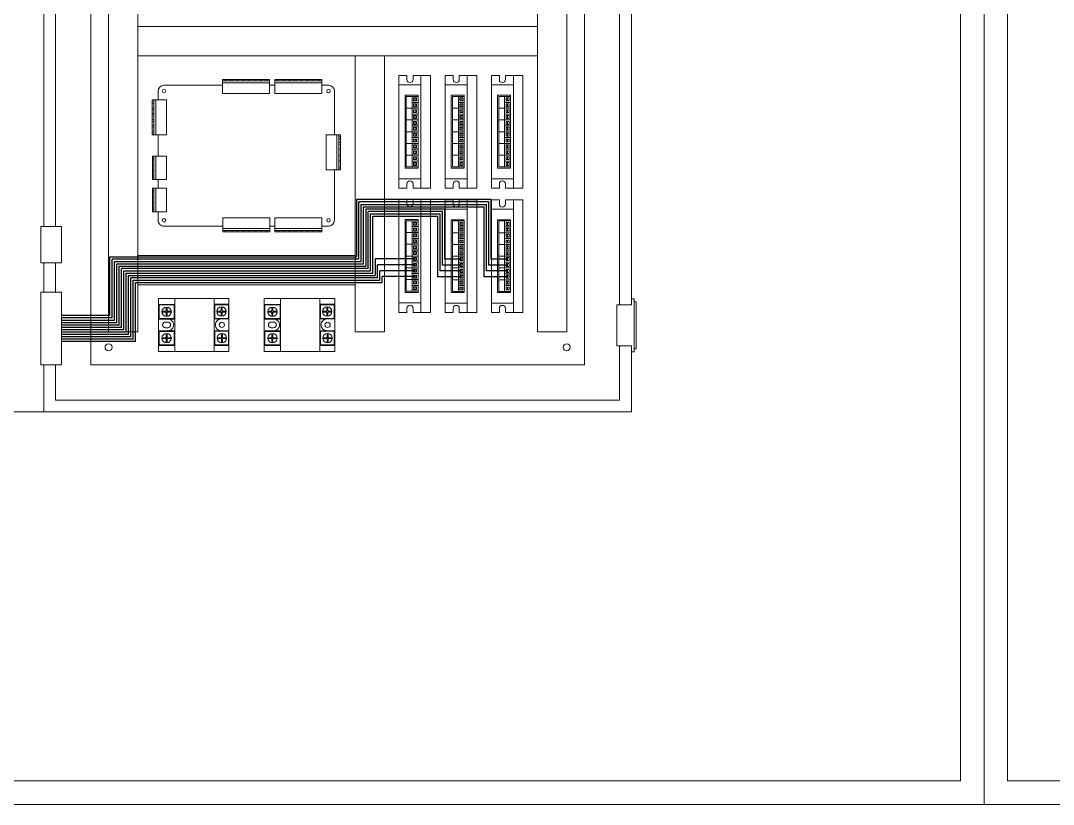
# Model space of a CAD drawing. Header units: millimetres. Extents: x 1937 to 4749, y 83 to 1608.
# Drawn here: x 2574.8 to 2794.6, y 82.9 to 249.8 of the extents above; entities that cross this region are included whole.
import ezdxf

# ---------------------------------------------------------------- set-up
doc = ezdxf.new("R2010")
doc.units = ezdxf.units.MM
doc.layers.get('0').update_dxf_attribs({"lineweight": 0})
for name, color, linetype, lineweight in [('A+', 1, 'Continuous', 30), ('A-', 150, 'Continuous', 30), ('B+', 3, 'Continuous', 30), ('B-', 2, 'Continuous', 30), ('Box Panel', 7, 'Continuous', 0), ('SSR DC', 7, 'Continuous', 0), ('TB6600', 7, 'Continuous', 0)]:
    doc.layers.add(name, color=color, linetype=linetype, lineweight=lineweight)
doc.layers.add('Cable Duct', color=7, linetype='Continuous')

# ---------------------------------------------------------------- blocks, each defined once
blk = doc.blocks.new('TB6600')
for p, q in [((5.36, 41.97), (12.11, 41.97)), ((17.31, 41.97), (24.06, 41.97)), ((24.06, 41.97), (32.21, 41.97)), ((5.36, -54.03), (12.11, -54.03)), ((17.31, -54.03), (24.06, -54.03)), ((24.06, -54.03), (32.21, -54.03))]:
    blk.add_line(p, q)
for points in [[(12.11, 41.97), (12.11, 38.42)], [(17.31, 38.42), (17.31, 38.42), (17.31, 41.97)], [(12.11, -54.03), (12.11, -50.48)], [(17.31, -50.48), (17.31, -50.48), (17.31, -54.03)]]:
    blk.add_lwpolyline(points)
for centre, start, end in [((14.71, 38.42), 180, 0), ((14.71, -50.48), 0, 180)]:
    blk.add_arc(centre, 2.6, start, end)
at = {"layer": 'TB6600'}
for p, q in [((5.36, -54.03), (5.36, 41.97)), ((24.06, 33.97), (24.06, 41.97)), ((32.21, 41.97), (32.21, -54.03)), ((10.56, 24.97), (21.56, 24.97)), ((10.56, -37.03), (10.56, 24.97)), ((11.56, 23.97), (21.56, 23.97)), ((11.56, -36.03), (11.56, 23.97)), ((16.56, 23.97), (16.56, -36.03)), ((16.56, 18.97), (21.56, 18.97)), ((17.81, 22.72), (20.31, 22.72)), ((17.81, 22.72), (17.81, 20.22)), ((17.81, 22.47), (19.06, 22.47)), ((17.81, 20.47), (19.06, 20.47)), ((17.81, 20.22), (20.31, 20.22)), ((17.81, 20.22), (20.31, 20.22)), ((17.81, 17.72), (20.31, 17.72)), ((17.81, 17.72), (17.81, 15.22)), ((19.06, 22.47), (19.06, 20.47)), ((20.31, 22.72), (20.31, 20.22)), ((20.31, 17.72), (20.31, 15.22)), ((21.56, 24.97), (21.56, 23.97)), ((21.56, 23.97), (21.56, -36.03)), ((11.56, 13.97), (21.56, 13.97)), ((16.56, 8.97), (21.56, 8.97)), ((17.81, 17.47), (19.06, 17.47)), ((17.81, 15.47), (19.06, 15.47)), ((17.81, 15.22), (20.31, 15.22)), ((17.81, 15.22), (20.31, 15.22)), ((17.81, 12.72), (20.31, 12.72)), ((17.81, 12.72), (17.81, 10.22)), ((17.81, 12.47), (19.06, 12.47)), ((17.81, 10.47), (19.06, 10.47)), ((17.81, 10.22), (20.31, 10.22)), ((17.81, 10.22), (20.31, 10.22)), ((19.06, 17.47), (19.06, 15.47)), ((19.06, 12.47), (19.06, 10.47)), ((20.31, 12.72), (20.31, 10.22)), ((11.56, 3.97), (21.56, 3.97)), ((17.81, 7.72), (20.31, 7.72)), ((17.81, 7.72), (17.81, 5.22)), ((17.81, 7.47), (19.06, 7.47)), ((17.81, 5.47), (19.06, 5.47)), ((17.81, 5.22), (20.31, 5.22)), ((17.81, 5.22), (20.31, 5.22)), ((17.81, 2.72), (20.31, 2.72)), ((17.81, 2.72), (17.81, 0.22)), ((17.81, 2.47), (19.06, 2.47)), ((17.81, 0.47), (19.06, 0.47)), ((17.81, 0.22), (20.31, 0.22)), ((17.81, 0.22), (20.31, 0.22)), ((19.06, 7.47), (19.06, 5.47)), ((19.06, 2.47), (19.06, 0.47)), ((20.31, 7.72), (20.31, 5.22)), ((20.31, 2.72), (20.31, 0.22)), ((11.56, -6.03), (21.56, -6.03)), ((16.56, -1.03), (21.56, -1.03)), ((17.81, -2.28), (20.31, -2.28)), ((17.81, -2.28), (17.81, -4.78)), ((17.81, -2.53), (19.06, -2.53)), ((17.81, -4.53), (19.06, -4.53)), ((17.81, -4.78), (20.31, -4.78)), ((17.81, -4.78), (20.31, -4.78)), ((17.81, -7.28), (20.31, -7.28)), ((17.81, -7.28), (17.81, -9.78)), ((17.81, -7.53), (19.06, -7.53)), ((19.06, -2.53), (19.06, -4.53)), ((19.06, -7.53), (19.06, -9.53)), ((20.31, -2.28), (20.31, -4.78)), ((20.31, -7.28), (20.31, -9.78)), ((11.56, -16.03), (21.56, -16.03)), ((16.56, -11.03), (21.56, -11.03)), ((17.81, -9.53), (19.06, -9.53)), ((17.81, -9.78), (20.31, -9.78)), ((17.81, -9.78), (20.31, -9.78)), ((17.81, -12.28), (20.31, -12.28)), ((17.81, -12.28), (17.81, -14.78)), ((17.81, -12.53), (19.06, -12.53)), ((17.81, -14.53), (19.06, -14.53)), ((17.81, -14.78), (20.31, -14.78)), ((17.81, -14.78), (20.31, -14.78)), ((17.81, -17.28), (20.31, -17.28)), ((17.81, -17.28), (17.81, -19.78)), ((17.81, -17.53), (19.06, -17.53)), ((19.06, -12.53), (19.06, -14.53)), ((19.06, -17.53), (19.06, -19.53)), ((20.31, -12.28), (20.31, -14.78)), ((20.31, -17.28), (20.31, -19.78)), ((11.56, -26.03), (21.56, -26.03)), ((16.56, -21.03), (21.56, -21.03)), ((17.81, -19.53), (19.06, -19.53)), ((17.81, -19.78), (20.31, -19.78)), ((17.81, -19.78), (20.31, -19.78)), ((17.81, -22.28), (20.31, -22.28)), ((17.81, -22.28), (17.81, -24.78)), ((17.81, -22.53), (19.06, -22.53)), ((17.81, -24.53), (19.06, -24.53)), ((17.81, -24.78), (20.31, -24.78)), ((17.81, -24.78), (20.31, -24.78)), ((19.06, -22.53), (19.06, -24.53)), ((20.31, -22.28), (20.31, -24.78)), ((16.56, -31.03), (21.56, -31.03)), ((17.81, -27.28), (20.31, -27.28)), ((17.81, -27.28), (17.81, -29.78)), ((17.81, -27.53), (19.06, -27.53)), ((17.81, -29.53), (19.06, -29.53)), ((17.81, -29.78), (20.31, -29.78)), ((17.81, -29.78), (20.31, -29.78)), ((17.81, -32.28), (20.31, -32.28)), ((17.81, -32.28), (17.81, -34.78)), ((17.81, -32.53), (19.06, -32.53)), ((17.81, -34.53), (19.06, -34.53)), ((17.81, -34.78), (20.31, -34.78)), ((17.81, -34.78), (20.31, -34.78)), ((19.06, -27.53), (19.06, -29.53)), ((19.06, -32.53), (19.06, -34.53)), ((20.31, -27.28), (20.31, -29.78)), ((20.31, -32.28), (20.31, -34.78)), ((21.56, -37.03), (10.56, -37.03)), ((21.56, -36.03), (11.56, -36.03)), ((21.56, -36.03), (21.56, -37.03)), ((24.06, -46.03), (24.06, -54.03))]:
    blk.add_line(p, q, dxfattribs=at)
blk.add_lwpolyline([(5.36, 33.97), (24.06, 33.97), (24.06, -46.03), (5.36, -46.03)], close=True, dxfattribs=at)
blk = doc.blocks.new('SSR DC')
at = {"lineweight": 0}
for p, q in [((395.43, -135.13), (394.54, -135.13)), ((395.43, -135.33), (394.54, -135.33)), ((395.43, -135.13), (395.43, -134.24)), ((395.43, -136.23), (395.43, -135.33)), ((395.63, -135.13), (395.63, -134.24)), ((396.53, -135.13), (395.63, -135.13)), ((395.63, -136.23), (395.63, -135.33)), ((396.53, -135.33), (395.63, -135.33)), ((401.06, -135.13), (400.16, -135.13)), ((401.06, -135.33), (400.16, -135.33)), ((401.06, -135.13), (401.06, -134.24)), ((401.06, -136.23), (401.06, -135.33)), ((401.26, -135.13), (401.26, -134.24)), ((402.15, -135.13), (401.26, -135.13)), ((401.26, -136.23), (401.26, -135.33)), ((402.15, -135.33), (401.26, -135.33)), ((392.72, -136.98), (403.97, -136.98)), ((392.72, -145.33), (403.97, -145.33)), ((395.43, -146.88), (394.54, -146.88)), ((395.43, -147.08), (394.54, -147.08)), ((395.43, -146.88), (395.43, -145.99)), ((395.43, -147.98), (395.43, -147.08)), ((395.63, -146.88), (395.63, -145.99)), ((396.53, -146.88), (395.63, -146.88)), ((395.63, -147.98), (395.63, -147.08)), ((396.53, -147.08), (395.63, -147.08)), ((401.09, -146.81), (400.19, -146.81)), ((401.09, -147.01), (400.19, -147.01)), ((401.09, -146.81), (401.09, -145.91)), ((401.09, -147.9), (401.09, -147.01)), ((401.29, -146.81), (401.29, -145.91)), ((402.18, -146.81), (401.29, -146.81)), ((401.29, -147.9), (401.29, -147.01)), ((402.18, -147.01), (401.29, -147.01))]:
    blk.add_line(p, q, dxfattribs=at)
for points in [[(392.72, -133.48), (403.97, -133.48), (403.97, -148.48), (392.72, -148.48)], [(393.97, -133.48), (397.1, -133.48), (397.1, -136.98), (393.97, -136.98)], [(394.1, -133.61), (396.97, -133.61), (396.97, -136.86), (394.1, -136.86)], [(399.6, -133.48), (402.72, -133.48), (402.72, -136.98), (399.6, -136.98)], [(399.72, -133.61), (402.6, -133.61), (402.6, -136.86), (399.72, -136.86)], [(397.11, -148.48), (393.96, -148.48), (393.96, -145.33), (397.11, -145.33)], [(396.99, -148.36), (394.09, -148.36), (394.09, -145.46), (396.99, -145.46)], [(402.76, -148.48), (399.61, -148.48), (399.61, -145.33), (402.76, -145.33)], [(402.64, -148.36), (399.74, -148.36), (399.74, -145.46), (402.64, -145.46)]]:
    blk.add_lwpolyline(points, close=True, dxfattribs=at)
for points in [[(397.1, -133.48), (397.1, -135.48, 0.414214), (398.35, -136.73), (398.35, -136.73, 0.414214), (399.6, -135.48), (399.6, -133.48)], [(397.75, -135.23), (397.75, -134.98, -0.414214), (398.35, -134.38), (398.35, -134.38, -0.414214), (398.95, -134.98), (398.95, -135.23)], [(398.95, -135.48), (398.95, -135.48, -0.414214), (398.35, -136.08), (398.35, -136.08, -0.414214), (397.75, -135.48)], [(399.61, -148.48), (399.61, -146.86, 0.414214), (398.36, -145.61), (398.36, -145.61, 0.414214), (397.11, -146.86), (397.11, -148.48)]]:
    blk.add_lwpolyline(points, format="xyb", dxfattribs=at)
for points in [[(397.75, -135.48), (397.75, -135.23)], [(398.95, -135.23), (398.95, -135.48)]]:
    blk.add_lwpolyline(points, dxfattribs=at)
for centre, radius in [((395.53, -135.23), 1), ((401.16, -135.23), 1), ((395.53, -146.98), 1), ((398.35, -146.98), 0.562), ((401.19, -146.91), 1)]:
    blk.add_circle(centre, radius, dxfattribs=at)

msp = doc.modelspace()

# ---------------------------------------------------------------- linework, layer by layer
for p, q in [((2599.76, 242.282), (2599.76, 199.782)), ((2702.26, 189.297), (2704.76, 189.297)), ((2702.26, 180.547), (2704.76, 180.547)), ((2560.522, 166.484), (2579.76, 166.484))]:
    msp.add_line(p, q)
at = {"color": 7, "linetype": 'Continuous', "lineweight": 0}
for p, q in [((2605.383, 236.03), (2605.271, 236.028)), ((2617.793, 236.03), (2605.383, 236.03)), ((2617.793, 237.264), (2617.793, 234.264)), ((2617.793, 237.264), (2627.793, 237.264)), ((2627.793, 236.939), (2617.793, 236.939)), ((2617.793, 236.514), (2627.793, 236.514)), ((2618.193, 237.264), (2618.243, 236.939)), ((2618.356, 236.964), (2618.35, 236.939)), ((2618.356, 236.964), (2618.481, 236.964)), ((2618.481, 236.964), (2618.487, 236.939)), ((2618.643, 237.264), (2618.593, 236.939)), ((2619.443, 237.264), (2619.493, 236.939)), ((2619.606, 236.964), (2619.6, 236.939)), ((2619.606, 236.964), (2619.731, 236.964)), ((2619.731, 236.964), (2619.737, 236.939)), ((2619.893, 237.264), (2619.843, 236.939)), ((2620.693, 237.264), (2620.743, 236.939)), ((2620.856, 236.964), (2620.85, 236.939)), ((2620.856, 236.964), (2620.981, 236.964)), ((2620.981, 236.964), (2620.987, 236.939)), ((2621.143, 237.264), (2621.093, 236.939)), ((2621.943, 237.264), (2621.993, 236.939)), ((2622.106, 236.964), (2622.1, 236.939)), ((2622.106, 236.964), (2622.231, 236.964)), ((2622.231, 236.964), (2622.237, 236.939)), ((2622.393, 237.264), (2622.343, 236.939)), ((2623.193, 237.264), (2623.243, 236.939)), ((2623.356, 236.964), (2623.35, 236.939)), ((2623.356, 236.964), (2623.481, 236.964)), ((2623.481, 236.964), (2623.487, 236.939)), ((2623.643, 237.264), (2623.593, 236.939)), ((2624.443, 237.264), (2624.493, 236.939)), ((2624.606, 236.964), (2624.6, 236.939)), ((2624.606, 236.964), (2624.731, 236.964)), ((2624.731, 236.964), (2624.737, 236.939)), ((2624.893, 237.264), (2624.843, 236.939)), ((2625.693, 237.264), (2625.743, 236.939)), ((2625.856, 236.964), (2625.85, 236.939)), ((2625.856, 236.964), (2625.981, 236.964)), ((2625.981, 236.964), (2625.987, 236.939)), ((2626.143, 237.264), (2626.093, 236.939)), ((2626.943, 237.264), (2626.993, 236.939)), ((2627.106, 236.964), (2627.1, 236.939)), ((2627.106, 236.964), (2627.231, 236.964)), ((2627.231, 236.964), (2627.237, 236.939)), ((2627.393, 237.264), (2627.343, 236.939)), ((2627.793, 237.264), (2627.793, 234.264)), ((2628.906, 236.03), (2627.793, 236.03)), ((2628.906, 237.264), (2628.906, 234.264)), ((2628.906, 237.264), (2638.906, 237.264)), ((2638.906, 236.939), (2628.906, 236.939)), ((2628.906, 236.514), (2638.906, 236.514)), ((2629.306, 237.264), (2629.356, 236.939)), ((2629.468, 236.964), (2629.462, 236.939)), ((2629.468, 236.964), (2629.593, 236.964)), ((2629.593, 236.964), (2629.6, 236.939)), ((2629.756, 237.264), (2629.706, 236.939)), ((2630.556, 237.264), (2630.606, 236.939)), ((2630.718, 236.964), (2630.712, 236.939)), ((2630.718, 236.964), (2630.843, 236.964)), ((2630.843, 236.964), (2630.85, 236.939)), ((2631.006, 237.264), (2630.956, 236.939)), ((2631.806, 237.264), (2631.856, 236.939)), ((2631.968, 236.964), (2631.962, 236.939)), ((2631.968, 236.964), (2632.093, 236.964)), ((2632.093, 236.964), (2632.1, 236.939)), ((2632.256, 237.264), (2632.206, 236.939)), ((2633.056, 237.264), (2633.106, 236.939)), ((2633.218, 236.964), (2633.212, 236.939)), ((2633.218, 236.964), (2633.343, 236.964)), ((2633.343, 236.964), (2633.35, 236.939)), ((2633.506, 237.264), (2633.456, 236.939)), ((2634.306, 237.264), (2634.356, 236.939)), ((2634.468, 236.964), (2634.462, 236.939)), ((2634.468, 236.964), (2634.593, 236.964)), ((2634.593, 236.964), (2634.6, 236.939)), ((2634.756, 237.264), (2634.706, 236.939)), ((2635.556, 237.264), (2635.606, 236.939)), ((2635.718, 236.964), (2635.712, 236.939)), ((2635.718, 236.964), (2635.843, 236.964)), ((2635.843, 236.964), (2635.85, 236.939)), ((2636.006, 237.264), (2635.956, 236.939)), ((2636.806, 237.264), (2636.856, 236.939)), ((2636.968, 236.964), (2636.962, 236.939)), ((2636.968, 236.964), (2637.093, 236.964)), ((2637.093, 236.964), (2637.1, 236.939)), ((2637.256, 237.264), (2637.206, 236.939)), ((2638.056, 237.264), (2638.106, 236.939)), ((2638.218, 236.964), (2638.212, 236.939)), ((2638.218, 236.964), (2638.343, 236.964)), ((2638.343, 236.964), (2638.35, 236.939)), ((2638.506, 237.264), (2638.456, 236.939)), ((2638.906, 237.264), (2638.906, 234.264)), ((2640.383, 236.03), (2638.906, 236.03)), ((2602.831, 232.945), (2605.831, 232.945)), ((2602.831, 225.445), (2602.831, 232.945)), ((2603.156, 232.945), (2603.156, 225.445)), ((2603.581, 225.445), (2603.581, 232.945)), ((2604.066, 234.78), (2604.066, 232.945)), ((2605.831, 232.945), (2605.831, 225.445)), ((2627.793, 234.264), (2617.793, 234.264)), ((2638.906, 234.264), (2628.906, 234.264)), ((2641.566, 234.78), (2641.564, 234.887)), ((2641.566, 225.509), (2641.566, 234.78)), ((2602.831, 232.545), (2603.156, 232.495)), ((2602.831, 232.095), (2603.156, 232.145)), ((2602.831, 231.295), (2603.156, 231.245)), ((2602.831, 230.845), (2603.156, 230.895)), ((2603.131, 232.383), (2603.156, 232.389)), ((2603.131, 232.258), (2603.131, 232.383)), ((2603.131, 232.258), (2603.156, 232.252)), ((2603.131, 231.133), (2603.156, 231.139)), ((2603.131, 231.008), (2603.131, 231.133)), ((2603.131, 231.008), (2603.156, 231.002)), ((2602.831, 230.045), (2603.156, 229.995)), ((2602.831, 229.595), (2603.156, 229.645)), ((2602.831, 228.795), (2603.156, 228.745)), ((2603.131, 229.883), (2603.156, 229.889)), ((2603.131, 229.758), (2603.131, 229.883)), ((2603.131, 229.758), (2603.156, 229.752)), ((2603.131, 228.633), (2603.156, 228.639)), ((2603.131, 228.508), (2603.131, 228.633)), ((2602.831, 228.345), (2603.156, 228.395)), ((2602.831, 227.545), (2603.156, 227.495)), ((2602.831, 227.095), (2603.156, 227.145)), ((2603.131, 228.508), (2603.156, 228.502)), ((2603.131, 227.383), (2603.156, 227.389)), ((2603.131, 227.258), (2603.131, 227.383)), ((2603.131, 227.258), (2603.156, 227.252)), ((2602.831, 226.295), (2603.156, 226.245)), ((2602.831, 225.845), (2603.156, 225.895)), ((2602.831, 225.445), (2605.831, 225.445)), ((2603.131, 226.133), (2603.156, 226.139)), ((2603.131, 226.008), (2603.131, 226.133)), ((2603.131, 226.008), (2603.156, 226.002)), ((2604.066, 225.445), (2604.066, 220.93)), ((2642.845, 225.509), (2639.845, 225.509)), ((2639.845, 218.009), (2639.845, 225.509)), ((2642.095, 225.509), (2642.095, 218.009)), ((2642.52, 218.009), (2642.52, 225.509)), ((2642.845, 225.109), (2642.52, 225.059)), ((2642.545, 224.947), (2642.52, 224.953)), ((2642.545, 224.822), (2642.52, 224.815)), ((2642.845, 224.659), (2642.52, 224.709)), ((2642.545, 224.947), (2642.545, 224.822)), ((2642.845, 225.509), (2642.845, 218.009)), ((2642.845, 223.859), (2642.52, 223.809)), ((2642.545, 223.697), (2642.52, 223.703)), ((2642.545, 223.572), (2642.52, 223.565)), ((2642.845, 223.409), (2642.52, 223.459)), ((2642.845, 222.609), (2642.52, 222.559)), ((2642.545, 222.447), (2642.52, 222.453)), ((2642.545, 222.322), (2642.52, 222.315)), ((2642.845, 222.159), (2642.52, 222.209)), ((2642.545, 223.697), (2642.545, 223.572)), ((2642.545, 222.447), (2642.545, 222.322)), ((2602.836, 220.93), (2605.836, 220.93)), ((2602.836, 215.93), (2602.836, 220.93)), ((2602.836, 220.53), (2603.161, 220.48)), ((2602.836, 220.08), (2603.161, 220.13)), ((2603.136, 220.368), (2603.161, 220.374)), ((2603.136, 220.243), (2603.136, 220.368)), ((2603.136, 220.243), (2603.161, 220.237)), ((2603.161, 220.93), (2603.161, 215.93)), ((2603.586, 215.93), (2603.586, 220.93)), ((2605.836, 220.93), (2605.836, 215.93)), ((2642.845, 221.359), (2642.52, 221.309)), ((2642.545, 221.197), (2642.52, 221.203)), ((2642.545, 221.072), (2642.52, 221.065)), ((2642.845, 220.909), (2642.52, 220.959)), ((2642.845, 220.109), (2642.52, 220.059)), ((2642.545, 219.947), (2642.52, 219.953)), ((2642.545, 219.822), (2642.52, 219.815)), ((2642.545, 221.197), (2642.545, 221.072)), ((2642.545, 219.947), (2642.545, 219.822)), ((2602.836, 219.28), (2603.161, 219.23)), ((2602.836, 218.83), (2603.161, 218.88)), ((2602.836, 218.03), (2603.161, 217.98)), ((2602.836, 217.58), (2603.161, 217.63)), ((2603.136, 219.118), (2603.161, 219.124)), ((2603.136, 218.993), (2603.136, 219.118)), ((2603.136, 218.993), (2603.161, 218.987)), ((2603.136, 217.868), (2603.161, 217.874)), ((2603.136, 217.743), (2603.136, 217.868)), ((2603.136, 217.743), (2603.161, 217.737)), ((2642.845, 218.009), (2639.845, 218.009)), ((2641.566, 207.28), (2641.566, 218.009)), ((2642.845, 219.659), (2642.52, 219.709)), ((2642.845, 218.859), (2642.52, 218.809)), ((2642.545, 218.697), (2642.52, 218.703)), ((2642.545, 218.572), (2642.52, 218.565)), ((2642.845, 218.409), (2642.52, 218.459)), ((2642.545, 218.697), (2642.545, 218.572)), ((2602.836, 216.78), (2603.161, 216.73)), ((2602.836, 216.33), (2603.161, 216.38)), ((2602.836, 215.93), (2605.836, 215.93)), ((2603.136, 216.618), (2603.161, 216.624)), ((2603.136, 216.493), (2603.136, 216.618)), ((2603.136, 216.493), (2603.161, 216.487)), ((2604.066, 215.93), (2604.066, 214.104)), ((2602.836, 214.104), (2605.836, 214.104)), ((2602.836, 209.104), (2602.836, 214.104)), ((2602.836, 213.704), (2603.161, 213.654)), ((2602.836, 213.254), (2603.161, 213.304)), ((2603.136, 213.542), (2603.161, 213.548)), ((2603.136, 213.417), (2603.136, 213.542)), ((2603.136, 213.417), (2603.161, 213.41)), ((2603.161, 214.104), (2603.161, 209.104)), ((2603.586, 209.104), (2603.586, 214.104)), ((2605.836, 214.104), (2605.836, 209.104)), ((2602.836, 212.454), (2603.161, 212.404)), ((2602.836, 212.004), (2603.161, 212.054)), ((2602.836, 211.204), (2603.161, 211.154)), ((2603.136, 212.292), (2603.161, 212.298)), ((2603.136, 212.167), (2603.136, 212.292)), ((2603.136, 212.167), (2603.161, 212.16)), ((2603.136, 211.042), (2603.161, 211.048)), ((2603.136, 210.917), (2603.136, 211.042)), ((2602.836, 210.754), (2603.161, 210.804)), ((2602.836, 209.954), (2603.161, 209.904)), ((2602.836, 209.504), (2603.161, 209.554)), ((2602.836, 209.104), (2605.836, 209.104)), ((2603.136, 210.917), (2603.161, 210.91)), ((2603.136, 209.792), (2603.161, 209.798)), ((2603.136, 209.667), (2603.136, 209.792)), ((2603.136, 209.667), (2603.161, 209.66)), ((2604.066, 209.104), (2604.066, 207.28)), ((2617.803, 204.8), (2617.803, 207.8)), ((2617.803, 207.8), (2627.803, 207.8)), ((2627.803, 204.8), (2627.803, 207.8)), ((2628.916, 204.8), (2628.916, 207.8)), ((2628.916, 207.8), (2638.916, 207.8)), ((2638.916, 204.8), (2638.916, 207.8)), ((2605.316, 206.03), (2617.803, 206.03)), ((2627.803, 205.55), (2617.803, 205.55)), ((2617.803, 205.125), (2627.803, 205.125)), ((2627.803, 204.8), (2617.803, 204.8)), ((2618.203, 204.8), (2618.253, 205.125)), ((2618.366, 205.1), (2618.36, 205.125)), ((2618.491, 205.1), (2618.366, 205.1)), ((2618.491, 205.1), (2618.497, 205.125)), ((2618.653, 204.8), (2618.603, 205.125)), ((2619.453, 204.8), (2619.503, 205.125)), ((2619.616, 205.1), (2619.61, 205.125)), ((2619.741, 205.1), (2619.616, 205.1)), ((2619.741, 205.1), (2619.747, 205.125)), ((2619.903, 204.8), (2619.853, 205.125)), ((2620.703, 204.8), (2620.753, 205.125)), ((2620.866, 205.1), (2620.86, 205.125)), ((2620.991, 205.1), (2620.866, 205.1)), ((2620.991, 205.1), (2620.997, 205.125)), ((2621.153, 204.8), (2621.103, 205.125)), ((2621.953, 204.8), (2622.003, 205.125)), ((2622.116, 205.1), (2622.11, 205.125)), ((2622.241, 205.1), (2622.116, 205.1)), ((2622.241, 205.1), (2622.247, 205.125)), ((2622.403, 204.8), (2622.353, 205.125)), ((2623.203, 204.8), (2623.253, 205.125)), ((2623.366, 205.1), (2623.36, 205.125)), ((2623.491, 205.1), (2623.366, 205.1)), ((2623.491, 205.1), (2623.497, 205.125)), ((2623.653, 204.8), (2623.603, 205.125)), ((2624.453, 204.8), (2624.503, 205.125)), ((2624.616, 205.1), (2624.61, 205.125)), ((2624.741, 205.1), (2624.616, 205.1)), ((2624.741, 205.1), (2624.747, 205.125)), ((2624.903, 204.8), (2624.853, 205.125)), ((2625.703, 204.8), (2625.753, 205.125)), ((2625.866, 205.1), (2625.86, 205.125)), ((2625.991, 205.1), (2625.866, 205.1)), ((2625.991, 205.1), (2625.997, 205.125)), ((2626.153, 204.8), (2626.103, 205.125)), ((2626.953, 204.8), (2627.003, 205.125)), ((2627.116, 205.1), (2627.11, 205.125)), ((2627.241, 205.1), (2627.116, 205.1)), ((2627.241, 205.1), (2627.247, 205.125)), ((2627.403, 204.8), (2627.353, 205.125)), ((2627.803, 206.03), (2628.916, 206.03)), ((2638.916, 205.55), (2628.916, 205.55)), ((2628.916, 205.125), (2638.916, 205.125)), ((2638.916, 204.8), (2628.916, 204.8)), ((2629.316, 204.8), (2629.366, 205.125)), ((2629.478, 205.1), (2629.472, 205.125)), ((2629.603, 205.1), (2629.478, 205.1)), ((2629.603, 205.1), (2629.61, 205.125)), ((2629.766, 204.8), (2629.716, 205.125)), ((2630.566, 204.8), (2630.616, 205.125)), ((2630.728, 205.1), (2630.722, 205.125)), ((2630.853, 205.1), (2630.728, 205.1)), ((2630.853, 205.1), (2630.86, 205.125)), ((2631.016, 204.8), (2630.966, 205.125)), ((2631.816, 204.8), (2631.866, 205.125)), ((2631.978, 205.1), (2631.972, 205.125)), ((2632.103, 205.1), (2631.978, 205.1)), ((2632.103, 205.1), (2632.11, 205.125)), ((2632.266, 204.8), (2632.216, 205.125)), ((2633.066, 204.8), (2633.116, 205.125)), ((2633.228, 205.1), (2633.222, 205.125)), ((2633.353, 205.1), (2633.228, 205.1)), ((2633.353, 205.1), (2633.36, 205.125)), ((2633.516, 204.8), (2633.466, 205.125)), ((2634.316, 204.8), (2634.366, 205.125)), ((2634.478, 205.1), (2634.472, 205.125)), ((2634.603, 205.1), (2634.478, 205.1)), ((2634.603, 205.1), (2634.61, 205.125)), ((2634.766, 204.8), (2634.716, 205.125)), ((2635.566, 204.8), (2635.616, 205.125)), ((2635.728, 205.1), (2635.722, 205.125)), ((2635.853, 205.1), (2635.728, 205.1)), ((2635.853, 205.1), (2635.86, 205.125)), ((2636.016, 204.8), (2635.966, 205.125)), ((2636.816, 204.8), (2636.866, 205.125)), ((2636.978, 205.1), (2636.972, 205.125)), ((2637.103, 205.1), (2636.978, 205.1)), ((2637.103, 205.1), (2637.11, 205.125)), ((2637.266, 204.8), (2637.216, 205.125)), ((2638.066, 204.8), (2638.116, 205.125)), ((2638.228, 205.1), (2638.222, 205.125)), ((2638.353, 205.1), (2638.228, 205.1)), ((2638.353, 205.1), (2638.36, 205.125)), ((2638.516, 204.8), (2638.466, 205.125)), ((2638.916, 206.03), (2640.316, 206.03)), ((2640.316, 206.03), (2640.425, 206.035))]:
    msp.add_line(p, q, dxfattribs=at)
for points in [[(2359.829, 379.945), (2779.829, 379.945), (2779.829, 82.945), (2359.829, 82.945)], [(2779.829, 379.945), (3199.829, 379.945), (3199.829, 82.945), (2779.829, 82.945)], [(2364.829, 374.945), (2774.829, 374.945), (2774.829, 87.945), (2364.829, 87.945)], [(2784.829, 374.945), (3194.829, 374.945), (3194.829, 87.945), (2784.829, 87.945)], [(2579.135, 205.984), (2583.51, 205.984), (2583.51, 198.234), (2579.135, 198.234)], [(2579.135, 191.984), (2583.51, 191.984), (2583.51, 176.484), (2579.135, 176.484)], [(2704.76, 189.297), (2704.76, 190.547), (2705.385, 190.547), (2705.385, 179.297), (2704.76, 179.297), (2704.76, 180.547), (2701.635, 180.547), (2701.635, 189.297)], [(2705.385, 189.922), (2705.76, 189.922), (2705.76, 179.922), (2705.385, 179.922)]]:
    msp.add_lwpolyline(points, close=True)
for centre in [(2605.316, 234.78), (2640.316, 234.78), (2605.316, 207.28), (2640.316, 207.28)]:
    msp.add_circle(centre, 0.375, dxfattribs=at)
for centre in [(2593.51, 180.234), (2691.01, 180.234)]:
    msp.add_circle(centre, 0.75)
for centre, radius, start, end in [((2605.35, 234.747), 1.284, 93.49272, 178.49277), ((2640.35, 234.814), 1.217, 3.4119, 88.41195), ((2605.316, 207.28), 1.25, 179.99996, 270.00004), ((2640.316, 207.28), 1.25, 275.00137, 0.00142)]:
    msp.add_arc(centre, radius, start, end, dxfattribs=at)
at = {"layer": 'A+'}
for p, q in [((2647.76, 210.177), (2673.415, 210.177)), ((2647.76, 198.032), (2647.76, 210.177)), ((2673.415, 195.262), (2673.415, 210.177)), ((2649.76, 208.177), (2663.578, 208.177)), ((2649.76, 196.032), (2649.76, 208.177)), ((2663.578, 195.262), (2663.578, 208.177)), ((2595.26, 198.032), (2647.76, 198.032)), ((2595.26, 185.484), (2595.26, 198.032)), ((2597.26, 183.484), (2597.26, 196.032)), ((2597.26, 196.011), (2649.76, 196.011)), ((2599.26, 181.484), (2599.26, 194.032)), ((2599.26, 194.032), (2651.76, 194.032)), ((2658.742, 195.302), (2651.76, 195.302)), ((2651.76, 194.032), (2651.76, 195.302)), ((2668.578, 195.262), (2663.578, 195.262)), ((2678.415, 195.262), (2673.415, 195.262)), ((2595.26, 185.484), (2583.51, 185.484)), ((2597.26, 183.484), (2583.51, 183.484)), ((2599.26, 181.484), (2583.51, 181.484))]:
    msp.add_line(p, q, dxfattribs=at)
at = {"layer": 'A-'}
for p, q in [((2647.26, 210.677), (2673.915, 210.677)), ((2647.26, 198.532), (2647.26, 210.677)), ((2673.915, 196.512), (2673.915, 210.677)), ((2649.26, 208.677), (2664.078, 208.677)), ((2649.26, 196.532), (2649.26, 208.677)), ((2664.078, 196.512), (2664.078, 208.677)), ((2594.76, 198.532), (2647.26, 198.532)), ((2594.76, 185.984), (2594.76, 198.532)), ((2596.76, 183.984), (2596.76, 196.532)), ((2596.76, 196.511), (2649.26, 196.511)), ((2658.742, 196.552), (2651.26, 196.552)), ((2651.26, 194.532), (2651.26, 196.552)), ((2668.578, 196.512), (2664.078, 196.512)), ((2678.415, 196.512), (2673.915, 196.512)), ((2598.76, 181.984), (2598.76, 194.532)), ((2598.76, 194.532), (2651.26, 194.532)), ((2594.76, 185.984), (2583.51, 185.984)), ((2596.76, 183.984), (2583.51, 183.984)), ((2598.76, 181.984), (2583.51, 181.984))]:
    msp.add_line(p, q, dxfattribs=at)
at = {"layer": 'B+'}
for p, q in [((2674.415, 211.177), (2646.76, 211.177)), ((2646.76, 199.032), (2646.76, 211.177)), ((2674.415, 197.762), (2674.415, 211.177)), ((2664.578, 209.177), (2648.76, 209.177)), ((2648.76, 197.032), (2648.76, 209.177)), ((2664.578, 197.762), (2664.578, 209.177)), ((2594.26, 186.484), (2594.26, 199.032)), ((2646.76, 199.032), (2594.26, 199.032)), ((2658.742, 197.802), (2650.76, 197.802)), ((2650.76, 195.032), (2650.76, 197.802)), ((2596.26, 184.484), (2596.26, 197.032)), ((2648.76, 197.011), (2596.26, 197.011)), ((2668.578, 197.762), (2664.578, 197.762)), ((2678.415, 197.762), (2674.415, 197.762)), ((2598.26, 182.484), (2598.26, 195.032)), ((2650.76, 195.032), (2598.26, 195.032)), ((2594.26, 186.484), (2583.51, 186.484)), ((2596.26, 184.484), (2583.51, 184.484)), ((2598.26, 182.484), (2583.51, 182.484))]:
    msp.add_line(p, q, dxfattribs=at)
at = {"layer": 'B-'}
for p, q in [((2674.915, 211.677), (2646.26, 211.677)), ((2646.26, 211.677), (2646.26, 199.532)), ((2674.915, 199.012), (2674.915, 211.677)), ((2665.078, 209.677), (2648.26, 209.677)), ((2648.26, 209.677), (2648.26, 197.532)), ((2665.078, 199.012), (2665.078, 209.677)), ((2593.76, 199.532), (2646.26, 199.532)), ((2593.76, 186.984), (2593.76, 199.532)), ((2658.742, 199.052), (2650.26, 199.052)), ((2650.26, 199.052), (2650.26, 195.532)), ((2668.578, 199.012), (2665.078, 199.012)), ((2678.415, 199.012), (2674.915, 199.012)), ((2595.76, 184.984), (2595.76, 197.532)), ((2595.76, 197.511), (2648.26, 197.511)), ((2597.76, 182.984), (2597.76, 195.532)), ((2597.76, 195.532), (2650.26, 195.532)), ((2593.76, 186.984), (2583.51, 186.984)), ((2595.76, 184.984), (2583.51, 184.984)), ((2597.76, 182.984), (2583.51, 182.984))]:
    msp.add_line(p, q, dxfattribs=at)
at = {"layer": 'Box Panel'}
for points in [[(2579.76, 205.984), (2579.76, 316.484), (2704.76, 316.484), (2704.76, 189.297)], [(2582.26, 205.984), (2582.26, 313.984), (2702.26, 313.984), (2702.26, 189.297)], [(2579.76, 191.984), (2579.76, 198.234)], [(2582.26, 191.984), (2582.26, 198.234)], [(2704.76, 180.547), (2704.76, 166.484), (2579.76, 166.484), (2579.76, 166.484), (2579.76, 176.484)], [(2702.26, 180.547), (2702.26, 168.984), (2582.26, 168.984), (2582.26, 168.984), (2582.26, 176.484)]]:
    msp.add_lwpolyline(points, dxfattribs=at)
msp.add_lwpolyline([(2589.76, 306.484), (2694.76, 306.484), (2694.76, 176.484), (2589.76, 176.484)], close=True, dxfattribs=at)
at = {"layer": 'Cable Duct', "lineweight": 0}
for points in [[(2599.76, 183.532), (2593.51, 183.532), (2593.51, 299.782), (2599.76, 299.782)], [(2691.01, 183.532), (2684.76, 183.532), (2684.76, 299.782), (2691.01, 299.782)], [(2684.76, 248.532), (2684.76, 242.282), (2599.76, 242.282), (2599.76, 248.532)], [(2646.01, 242.282), (2652.26, 242.282), (2652.26, 183.532), (2646.01, 183.532)], [(2646.01, 199.782), (2646.01, 193.532), (2599.76, 193.532), (2599.76, 199.782)]]:
    msp.add_lwpolyline(points, close=True, dxfattribs=at)

# ---------------------------------------------------------------- block references
at = {"layer": 'SSR DC', "rotation": 90}
for p in [(2470.65, -213.338), (2493.15, -213.338)]:
    msp.add_blockref('SSR DC', p, dxfattribs=at)
at = {"layer": 'TB6600', "xscale": 0.25, "yscale": 0.25, "zscale": 0.25}
for p in [(2653.977, 227.645), (2663.814, 227.645), (2673.651, 227.645), (2653.977, 201.185), (2663.814, 201.145), (2673.651, 201.145)]:
    msp.add_blockref('TB6600', p, dxfattribs=at)

doc.saveas('drawing.dxf')
